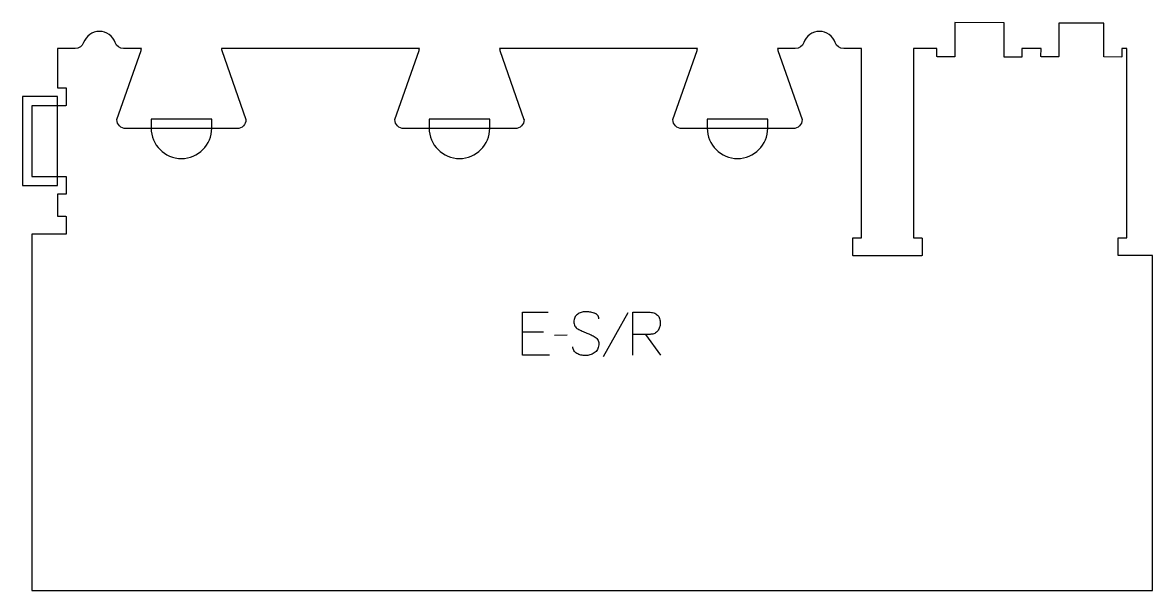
# Model space of a CAD drawing. Extents: x -6 to 786, y 0 to 398.
import ezdxf

# ---------------------------------------------------------------- set-up
doc = ezdxf.new("R2010")
doc.units = 0
for name, color, linetype in [('1_ANYTOOL_1MMDEEP_LABELS_S', 2, 'CONTINUOUS'), ('4_ANYTOOL_CUTTHROUGH_OUTSI', 5, 'CONTINUOUS'), ('5_ANYTOOL_HALF_MILL_9MM_IN', 3, 'CONTINUOUS')]:
    doc.layers.add(name, color=color, linetype=linetype)

msp = doc.modelspace()

# ---------------------------------------------------------------- linework, layer by layer
at = {"layer": '1_ANYTOOL_1MMDEEP_LABELS_S'}
for p, q in [((417.736136, 194.358136), (400.550422, 163.586707)), ((358.678993, 180.900993), (344.021851, 180.900993)), ((375.178993, 178.715278), (366.393279, 178.629564)), ((430.164708, 179.272421), (440.621851, 164.786707))]:
    msp.add_line(p, q, dxfattribs=at)
msp.add_lwpolyline([(362.964708, 164.829564), (344.021851, 164.829564), (344.021851, 194.829564), (361.850422, 194.829564)], dxfattribs=at)
for points in [[(397.421851, 190.24385, 0.071867), (397.228737, 191.580456, 0.100684), (396.602208, 192.761707, 0.047558), (396.127654, 193.238157, 0.038563), (395.577654, 193.626886, 0.037928), (394.880466, 193.974354, 0.026634), (394.143279, 194.229564, 0.028461), (391.119946, 194.915547, 0.041577), (388.036136, 195.172421, 0.036938), (386.533776, 195.061282, 0.041531), (385.068279, 194.717064, 0.041583), (383.690902, 194.139856, 0.038125), (382.421851, 193.350993, 0.057611), (381.351698, 192.359088, 0.065808), (380.557565, 191.138493, 0.06469), (380.080069, 189.678938, 0.046778), (379.936136, 188.14385, 0.052235), (380.098492, 186.594008, 0.075448), (380.643279, 185.14385, 0.076671), (381.559371, 183.970797, 0.061023), (382.764708, 183.086707, 0.021951), (385.793562, 181.559361, 0.018213), (388.936136, 180.279564, -0.02405), (392.037621, 178.974102, -0.02981), (394.978993, 177.34385, -0.068439), (396.120295, 176.377919, -0.079282), (396.928993, 175.125993, -0.076308), (397.353993, 173.547311, -0.047772), (397.378993, 171.900993, -0.046243), (397.085759, 170.220033, -0.06359), (396.436136, 168.649207, -0.064671), (395.463312, 167.365018, -0.057073), (394.207565, 166.350993, -0.067522), (391.239256, 164.988082, -0.070793), (388.014708, 164.486707, -0.064027), (384.875693, 164.849222, -0.070447), (381.950422, 166.029564, -0.054374), (380.792005, 166.879197, -0.074742), (379.893279, 167.990278, -0.075199), (379.370272, 169.296657, -0.057737), (379.207565, 170.700993)], [(421.164708, 164.829564), (421.164708, 194.829564), (432.521851, 194.829564, -0.030274), (434.287664, 194.722548, -0.049), (436.009351, 194.339386, -0.050774), (437.341873, 193.746929, -0.06445), (438.500422, 192.86885, -0.0646), (439.390333, 191.732819, -0.052254), (439.995065, 190.417957, -0.050381), (440.3842, 188.725408, -0.031337), (440.493279, 186.986707, -0.040022), (440.383118, 185.61265, -0.042626), (440.048636, 184.275993, -0.04247), (439.479951, 182.986273, -0.036572), (438.714708, 181.800993, -0.051097), (437.77293, 180.787038, -0.061981), (436.630779, 180.011707, -0.061813), (435.321777, 179.535207, -0.049309), (433.936136, 179.358136, -0.003273), (433.068485, 179.320444, -0.003121), (432.200422, 179.29385, -0.003882), (431.182641, 179.27693, -0.002215), (430.164708, 179.272421), (421.207565, 179.272421)]]:
    msp.add_lwpolyline(points, format="xyb", dxfattribs=at)
at = {"layer": '4_ANYTOOL_CUTTHROUGH_OUTSI'}
msp.add_lwpolyline([(617.999892, 379.499993), (618.000346, 246.92004), (623.750347, 246.92004, -0.414214), (624.000347, 246.67004), (624.000347, 234.67004, -0.414214), (623.750347, 234.42004), (575.750347, 234.42004, -0.414214), (575.500347, 234.67004), (575.500347, 246.67004, -0.414214), (575.750347, 246.92004), (581.500348, 246.92004), (581.500725, 379.467637), (569.09656, 379.499993, -0.317837), (563.20433, 383.66666, 0.707107), (541.048317, 383.66666, -0.317837), (535.155761, 379.499993), (522.756865, 379.499993, 0.06141), (522.991775, 378.105123), (539.887308, 329.832581, -0.084368), (539.901344, 329.749993, -0.414214), (533.651344, 323.499993), (455.651344, 323.499993, -0.414214), (449.401344, 329.749993, -0.084368), (449.415379, 329.832581), (466.314492, 378.116188, 0.0608), (466.545823, 379.499993), (327.854952, 379.499993, 0.06141), (328.089863, 378.105123), (344.985396, 329.832581, -0.084368), (344.999431, 329.749993, -0.414214), (338.749431, 323.499993), (260.749431, 323.499993, -0.414214), (254.499431, 329.749993, -0.084368), (254.513467, 329.832581), (271.41258, 378.116188, 0.0608), (271.64391, 379.499993), (132.954952, 379.499993, 0.06141), (133.189863, 378.105123), (150.085396, 329.832581, -0.084368), (150.099431, 329.749993, -0.414214), (143.849431, 323.499993), (65.849431, 323.499993, -0.414214), (59.599431, 329.749993, -0.084368), (59.613467, 329.832581), (76.51258, 378.116188, 0.0608), (76.74391, 379.499993), (64.344994, 379.499993, -0.317837), (58.452438, 383.66666, 0.707107), (36.296425, 383.66666, -0.317837), (30.403869, 379.499993), (17.999436, 379.499993), (17.999995, 352.000001), (23.75, 352.000001, -0.414214), (24, 351.750001), (24, 339.750001, -0.414214), (23.75, 339.500001), (0, 339.500001), (0, 290.000001), (23.75, 290.000001, -0.414214), (24, 289.750001), (24, 277.750001, -0.414214), (23.75, 277.500001), (18.000005, 277.500001), (18.000341, 262), (23.750347, 262, -0.414214), (24.000347, 261.75), (24.000347, 249.75, -0.414214), (23.750347, 249.5), (0.000347, 249.5), (0.000347, 0), (785.500347, 0), (785.500347, 234.5), (761.750347, 234.5, -0.414214), (761.500347, 234.75), (761.500347, 246.75, -0.414214), (761.750347, 247), (767.500347, 247), (767.500347, 379.499993), (763.999847, 379.499993), (763.984855, 373.824999, -0.414204), (763.734204, 373.575661), (751.734244, 373.606963, -0.414214), (751.484897, 373.857614), (751.500548, 379.857592), (751.546012, 397.374728), (719.957064, 397.374728), (719.911751, 379.749331), (719.8961, 374.01279, -0.414178), (719.645449, 373.763473), (707.645489, 373.794775, -0.414253), (707.396142, 374.04546), (707.411106, 379.499993), (694.000264, 379.499993), (693.985263, 373.749361, -0.414214), (693.734612, 373.500014), (681.734653, 373.531316, -0.414214), (681.485306, 373.781968), (681.547259, 397.532352), (647.047459, 397.686626), (646.985508, 373.937173, -0.414214), (646.734857, 373.687826), (634.734898, 373.719128, -0.414214), (634.485551, 373.969779), (634.499976, 379.499993)], format="xyb", close=True, dxfattribs=at)
at = {"layer": '5_ANYTOOL_HALF_MILL_9MM_IN'}
msp.add_lwpolyline([(18, 289.500001), (18, 340.000001), (18, 346.000001), (-0.24, 346.000001), (-6.5, 346.000001), (-6.5, 283.500001), (-0.24, 283.500001), (18, 283.500001)], close=True, dxfattribs=at)
for points in [[(83.599431, 323.749993, 1), (126.099431, 323.749993), (126.099431, 329.999993), (83.599431, 329.999993)], [(278.499431, 323.749993, 1), (320.999431, 323.749993), (320.999431, 329.999993), (278.499431, 329.999993)], [(473.401344, 323.749993, 1), (515.901344, 323.749993), (515.901344, 329.999993), (473.401344, 329.999993)]]:
    msp.add_lwpolyline(points, format="xyb", close=True, dxfattribs=at)

doc.saveas('drawing.dxf')
